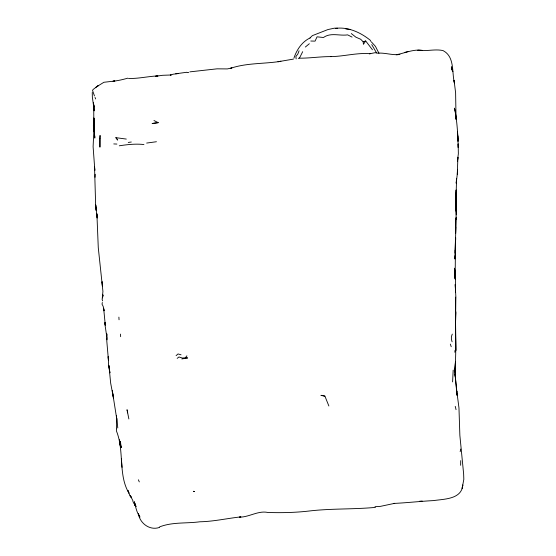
<?xml version="1.0" encoding="UTF-8"?>
<svg xmlns="http://www.w3.org/2000/svg" width="556" height="556" viewBox="0 0 556 556"><rect width="100%" height="100%" fill="white"/><g stroke="black" fill="none" stroke-linecap="round" stroke-linejoin="round"><path stroke-width="0.83" d="M455.753 210.766L456.135 189.999M455.586 291.365L455.433 285.04L455.552 291.942L455.489 279.397L454.822 270.855L454.996 273.983M455.642 210.182L456.594 178.351L456.184 183.23L457.268 174.41L457.908 157.279L457.477 161.344L458.352 153.685L458.186 143.914L458.22 147.611C457.81 134.469 457.22 120.881 454.426 108.142L455.503 112.305M455.774 210.154L456.101 190.221M460.639 465.309L460.729 460.618M455.802 210.349L455.844 206.992M455.621 320.249L455.76 311.694L455.44 329.02L455.857 296.876L455.211 284.422L455.552 291.942M93.985 106.147L93.971 107.183L94.047 105.57M455.642 210.21L455.774 195.969L456.135 219.154L456.184 217.862M106.981 339.779L107.023 337.492M455.635 233.596L455.698 218.73M456.212 217.215L454.905 259.013L455.017 255.69M456.045 196.984L456.128 193.252M455.635 232.839L455.767 226.994M455.086 253.188L455.454 239.705M455.802 204.601L456.142 193.168M455.482 239.233L455.162 279.161L455.065 275.839M452.598 381.909L453.182 370.101M116.579 429.156L116.489 431.129C124.53 451.013 117.983 475.019 128.978 493.165L127.956 490.455L129.93 495.827L131.445 497.738L130.236 495.292L132.981 500.893M455.649 239.198L455.559 240.97L455.732 237.669M95.048 177.294L95.215 174.278M457.268 174.41L457.595 169.33M92.261 92.47L92.352 97.105L94.256 110.873L93.477 102.853L93.769 106.154M455.413 322.216L455.642 313.202M116.406 428.773L116.92 418.633M454.843 352.254L454.982 350.433M102.638 300.886L102.144 299.517L102.923 291.427L98.273 247.649L96.89 213.768L97.224 218.015L95.667 205.588L94.527 166.793L94.847 170.414L93.109 146.687L93.908 129.694L94.11 131.605L93.373 125.538L94.061 122.813L93.373 125.538M93.943 123.258L93.596 126.038L93.881 118.094L94.673 137.117L93.881 118.094L93.894 126.01L93.672 104.18M102.499 297.884L103.062 294.895L102.763 296.466M102.346 302.492L102.026 304.153L103.207 306.446L104.048 310.797L103.75 308.865M460.166 451.701L460.792 449.053M452.292 334.093L451.396 336.561L451.389 339.334L452.111 341.808M293.929 58.158C296.668 49.755 302.075 41.651 310.262 37.871M299.058 50.777L297.821 54.05L295.882 56.517L296.146 58.915M302.693 51.673L299.663 57.706L298.294 58.512M372.45 49.79L365.688 40.935L363.422 44.341L363.179 41.804L360.712 39.274L355.875 37.169L351.295 33.555M177.169 358.377L178.969 356.966L182.41 358.064L185.377 357.786L186.872 355.833M309.963 38.03L312.333 35.653L327.901 29.572L334.323 28.182L337.666 28.245M176.085 355.666L178.052 353.936L181.047 354.811M305.362 47.024L309.344 43.736M95.5 87.556L98.071 85.784L93.074 89.509L92.546 90.468L94.464 95.952M96.876 86.604L103.902 82.274L114.8 81.03L113 81.204C118.122 80.738 122.987 79.522 127.824 78.16M417.674 50.248L422.602 50.422C413.414 48.879 404.914 53.188 396.254 54.724L399.917 54.488C392.432 55.482 385.093 52.556 377.621 53.161L375.119 52.695L369.608 53.807L370.081 53.717C356.841 52.591 343.803 56.469 330.876 56.608M159.614 526.88C172.45 521.875 186.448 523.613 199.854 521.785C213.643 521.528 227.216 518.366 240.88 516.878L239.386 517.184C249.394 517.143 258.179 510.373 267.895 512.472C281.489 512.91 295.431 512.604 308.927 511.04C331.001 508.399 353.345 509.47 375.425 507.385M363.179 41.804L365.688 40.935M119.283 145.804C127.303 144.539 135.81 143.615 143.941 144.546M407.909 51.597L404.997 52.347M293.429 59.11L277.986 61.744L280.898 61.223M159.614 527.373C149.974 530.924 139.876 523.418 138.354 513.681L139.945 517.177C136.72 512.653 135.713 506.954 134.267 501.686L135.921 506.474M189.86 71.863L217.062 68.833L227.334 68.916L231.887 67.936L230.511 68.332C245.835 63.078 262.272 63.912 278.202 61.702M181.84 358.94L187.692 357.953L185.377 357.786M178.309 73.559L173.076 74.219L170.365 75.171L171.13 74.99L162.644 75.296L155.326 76.311L157.932 75.929C148.153 76.297 138.444 78.785 128.533 78.452M156.438 141.731L146.659 143.066M128.269 142.454L131.306 142.016M158.245 122.654L152.212 123.488L158.245 122.654L153.963 120.541M186.746 72.266L175.717 73.795M187.177 72.607L188.734 72.391M335.358 28.377C348.056 26.653 360.656 32.463 370.365 40.324L370.803 41.346M419.606 501.241L422.185 501.019M331.279 56.622C320.61 56.469 310.074 58.276 299.406 58.178M418.55 50.276C426.737 51.472 434.973 48.81 442.993 50.575C454.877 56.656 451.715 72.016 454.377 82.886L454.057 80.342L455.614 92.769L456.045 119.436L455.698 114.397M310.811 41.026L315.064 41.13L317.052 36.828L323.46 37.502C330.778 32.227 339.549 36.126 347.646 34.868L352.066 37.092M374.973 506.69L380.422 506.363L394.69 503.34L393.968 503.423C407.124 502.798 420.329 501.283 433.478 500.595C444.188 499.01 461.695 499.371 462.807 484.964L462.133 488.363L463.822 479.355L463.641 474.011L459.868 435.424L458.964 407.909L456.768 391.049L456.997 395.302L455.051 374.056M113.771 143.928L116.892 144.067M345.818 28.968L350.676 29.489M115.863 137.666L117.677 139.959L115.863 137.666L126.309 139.076M324.892 396.122L320.93 395.316L324.899 396.136L328.874 405.991M371.387 41.922L375.474 46.405L378.963 53.313M376.53 52.862L371.735 44.598M135.9 506.259L134.427 503.027L135.303 505.487L134.17 503.43L135.442 505.626L132.884 501.547M135.914 506.544L135.184 505.147L135.303 505.487M138.368 479.786L139.299 481.899M95.041 97.439L95.639 98.961M450.339 344.094L451.222 346.735M455.232 406.346L456.052 409.654M127.671 412.872L127.032 409.73L128.874 418.974M119.964 443.403L120.346 445.467L120.047 443.764M120.346 445.467L120.061 443.883L120.339 445.551M119.832 442.722L119.533 439.984L119.832 442.722L119.603 441.214M112.666 393.029L116.531 417.549M112.548 392.223L112.305 390.611L113.535 398.45L110.665 383.133L108.934 365.57L109.921 372.881L108.615 365.063L108.211 356.66M117.789 427.967L116.412 415.916L116.649 418.724M454.495 268.173L455.489 279.397M454.655 269.813L454.579 268.958L455.135 273.934M454.579 268.958L455.183 274.358M455.114 374.73L456.872 391.813M457.553 131.994L458.026 141.28L457.956 135.879M122.056 467.346L121.375 458.929L121.423 459.61M102.13 281.829L102.443 286.639L102.13 281.92M455.427 377.684L454.884 368.809L455.433 377.698L455.058 371.915L455.44 361.761L454.968 369.344C456.789 345.345 454.891 321.201 455.642 297.14M118.887 317.128L119.047 319.763M108.225 356.709L108.448 360.344L106.808 341.203L106.828 333.899L106.759 336.589L104.896 324.155L105.001 322.466L105.292 325.17L103.652 308.219M94.555 135.414L93.929 122.028M455.086 275.547L455.26 278.674L454.926 270.848L455.023 274.178M120.499 334.1L120.645 336.693M456.205 211.412L456.17 207.173L456.316 214.859M455.566 342.329L455.503 327.199L455.823 350.627L455.413 327.324L455.531 340.974M455.6 309.039L455.51 299.823M455.315 251.194L455.308 250.214L455.322 252.897M99.865 138.388L99.934 147.145L100.066 135.421L99.865 138.388M194.322 491.629L193.418 491.302L194.322 491.629M452.424 70.32L451.326 68.11L452.813 71.682L451.368 66.748L452.577 70.702L452.424 70.32M121.277 447.448L120.43 444.626L120.388 441.693L121.277 447.448M96.181 210.37L95.75 205.108L96.181 210.37M94.346 131.953L94.207 130.173L94.798 138.083L94.346 131.953"/></g></svg>
